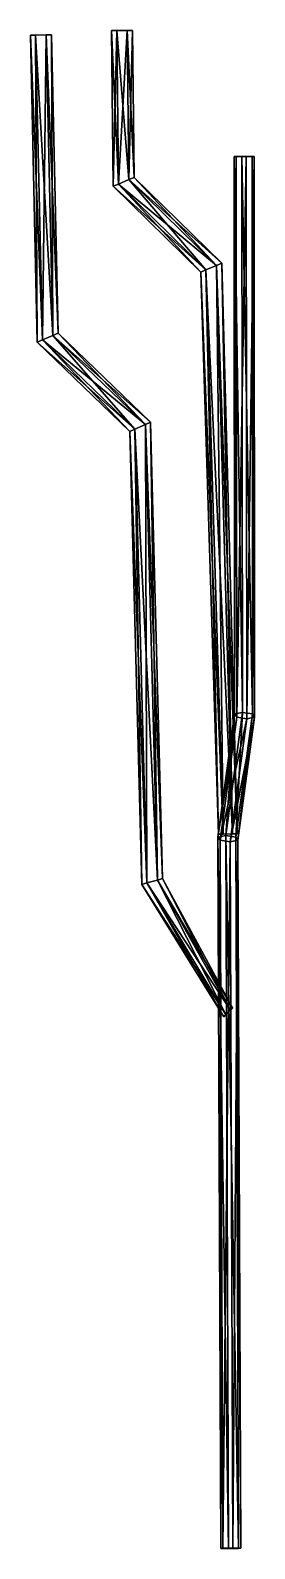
# Model space of a CAD drawing. Extents: x -113 to 14, y 1 to 865.
import ezdxf

# ---------------------------------------------------------------- set-up
doc = ezdxf.new("R2010")
doc.units = 0
doc.layers.add('bark', color=250, linetype='CONTINUOUS')

msp = doc.modelspace()

# ---------------------------------------------------------------- meshes
at = {"layer": 'bark'}
mesh = msp.add_polyface(dxfattribs=at)
corners = [(-2.044291, 304.971967, -2.013633), (0.499883, 307.548411, -2.013633), (1.77197, 308.836632, 1.952136), (0.499883, 307.548411, 5.917905), (-2.044292, 304.971968, 5.917905), (-49.974039, 379.053814), (-46.994831, 379.882402, -5.196152), (-41.036416, 381.539579, -5.196152), (-38.057208, 382.368167), (-41.036416, 381.539579, 5.196152), (-46.994831, 379.882402, 5.196152), (-56.769533, 636.942987), (-53.802945, 638.250491, -5.196152), (-47.869769, 640.865498, -5.196152), (-44.903181, 642.173002), (-47.869769, 640.865498, 5.196152), (-53.802945, 638.250491, 5.196152), (-109.438611, 687.696826), (-106.466814, 688.99931, -5.196152), (-100.523221, 691.60428, -5.196152), (-97.551425, 692.906765), (-100.523221, 691.60428, 5.196152), (-106.466814, 688.99931, 5.196152), (-113.323258, 862.505931), (-104.325479, 862.705882, 5.196152), (-3.316379, 303.683746, 1.952136), (-110.323998, 862.572581, -5.196152), (-104.325479, 862.705882, -5.196152), (-101.32622, 862.772532), (-110.323998, 862.572581, 5.196152), (4.386842, 407.823975, 2.261104), (1.713954, 407.799527, 6.890876), (-6.30471, 407.726186, 2.261104), (-3.631822, 407.750633, -2.368667), (-4.480692, 732.715044), (-7.469192, 731.444029, 5.196152), (-13.446193, 728.901999, 5.196152), (-16.434693, 727.630985), (-13.446193, 728.901999, -5.196152), (-7.469192, 731.444029, -5.196152), (-54.271991, 781.548819), (-57.258027, 780.275387, 5.196152), (-63.230099, 777.728523, 5.196152), (-66.216135, 776.455091), (-63.230099, 777.728523, -5.196152), (-57.258027, 780.275387, -5.196152), (-3.631822, 407.750633, 6.890876), (1.713954, 407.799527, -2.368667), (-55.201863, 865.237335), (-58.201678, 865.204004, 5.196152), (-64.201308, 865.137342, 5.196152), (-67.201123, 865.10401), (-64.201308, 865.137342, -5.196152), (-58.201678, 865.204004, -5.196152), (-0.536889, 0.956481, 2.594316), (-5.017375, 1.01461, -1.395905), (-3.80168, 1.130867, -7.270304), (1.894502, 1.188995, -9.154483), (-2.130956, 406.839951, 10.297059), (-6.607751, 405.958152, 6.289001), (-5.384673, 404.194552, 0.378926), (0.315201, 403.312752, -1.523091), (4.791996, 404.194552, 2.484967), (3.568918, 405.958152, 8.395042), (7.34847, 477.008915, -35.508769), (2.868872, 476.106365, -39.503282), (4.086344, 474.301265, -45.386266), (9.783414, 473.398715, -47.274737), (14.263012, 474.301265, -43.280225), (13.04554, 476.106365, -37.397241), (7.07898, 793.395692, -34.206559), (2.598602, 793.408301, -38.197306), (3.814515, 793.433519, -44.072756), (9.510806, 793.446129, -45.957461), (13.991184, 793.433519, -41.966715), (12.775271, 793.408301, -36.091264), (6.374989, 1.130867, -5.164263), (5.159294, 1.01461, 0.710137)]
mesh.append_faces([[corners[k] for k in face] for face in [(25, 0, 6), (0, 1, 7), (1, 2, 8), (2, 3, 9), (3, 4, 10), (4, 25, 5), (5, 6, 12), (6, 7, 13), (7, 8, 14), (8, 9, 15), (9, 10, 16), (10, 5, 11), (11, 12, 18), (12, 13, 19), (13, 14, 20), (14, 15, 21), (15, 16, 22), (16, 11, 17), (17, 18, 26), (18, 19, 27), (19, 20, 28), (20, 21, 24), (21, 22, 29), (22, 17, 23), (4, 3, 1), (4, 1, 25), (3, 2, 1), (1, 0, 25), (23, 26, 27), (23, 27, 28), (23, 28, 29), (28, 24, 29), (30, 31, 35), (31, 46, 36), (46, 32, 37), (32, 33, 38), (33, 47, 39), (47, 30, 34), (34, 35, 41), (35, 36, 42), (36, 37, 43), (37, 38, 44), (38, 39, 45), (39, 34, 40), (40, 41, 49), (41, 42, 50), (42, 43, 51), (43, 44, 52), (44, 45, 53), (45, 40, 48), (47, 33, 30), (33, 32, 46), (33, 46, 31), (33, 31, 30), (48, 49, 50), (48, 50, 53), (50, 51, 52), (50, 52, 53), (54, 55, 59), (55, 56, 60), (56, 57, 61), (57, 76, 62), (76, 77, 63), (77, 54, 58), (58, 59, 65), (59, 60, 66), (60, 61, 67), (61, 62, 68), (62, 63, 69), (63, 58, 64), (64, 65, 71), (65, 66, 72), (66, 67, 73), (67, 68, 74), (68, 69, 75), (69, 64, 70), (77, 76, 55), (77, 55, 54), (76, 57, 56), (76, 56, 55), (70, 71, 74), (70, 74, 75), (71, 72, 74), (72, 73, 74), (25, 6, 5), (0, 7, 6), (1, 8, 7), (2, 9, 8), (3, 10, 9), (4, 5, 10), (5, 12, 11), (6, 13, 12), (7, 14, 13), (8, 15, 14), (9, 16, 15), (10, 11, 16), (11, 18, 17), (12, 19, 18), (13, 20, 19), (14, 21, 20), (15, 22, 21), (16, 17, 22), (17, 26, 23), (18, 27, 26), (19, 28, 27), (20, 24, 28), (21, 29, 24), (22, 23, 29), (30, 35, 34), (31, 36, 35), (46, 37, 36), (32, 38, 37), (33, 39, 38), (47, 34, 39), (34, 41, 40), (35, 42, 41), (36, 43, 42), (37, 44, 43), (38, 45, 44), (39, 40, 45), (40, 49, 48), (41, 50, 49), (42, 51, 50), (43, 52, 51), (44, 53, 52), (45, 48, 53), (54, 59, 58), (55, 60, 59), (56, 61, 60), (57, 62, 61), (76, 63, 62), (77, 58, 63), (58, 65, 64), (59, 66, 65), (60, 67, 66), (61, 68, 67), (62, 69, 68), (63, 64, 69), (64, 71, 70), (65, 72, 71), (66, 73, 72), (67, 74, 73), (68, 75, 74), (69, 70, 75)]])

doc.saveas('drawing.dxf')
